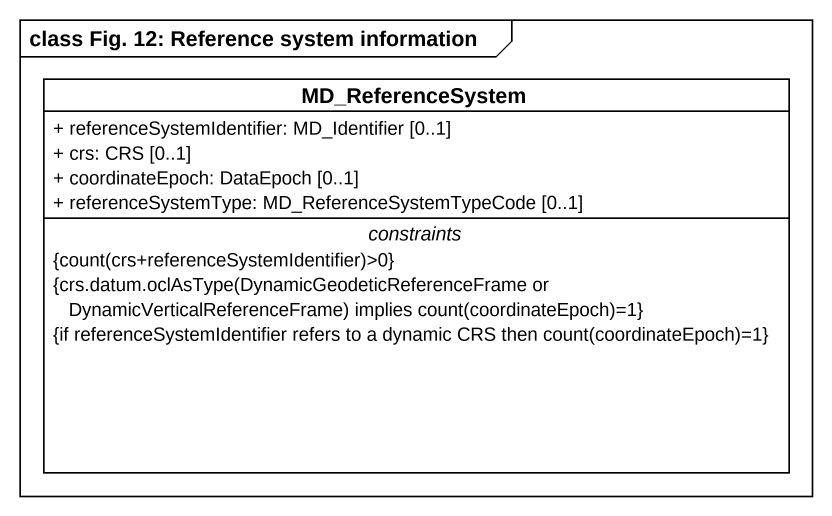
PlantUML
@startuml
mainframe class Fig. 12: Reference system information
hide circle
hide empty members
skinparam classAttributeIconSize 0
class MD_ReferenceSystem #FFFFFF {
  + referenceSystemIdentifier: MD_Identifier [0..1]
  + crs: CRS [0..1]
  + coordinateEpoch: DataEpoch [0..1]
  + referenceSystemType: MD_ReferenceSystemTypeCode [0..1]
  -- constraints --
  {field} {count(crs+referenceSystemIdentifier)>0}
  {field} {crs.datum.oclAsType(DynamicGeodeticReferenceFrame or DynamicVerticalReferenceFrame) implies count(coordinateEpoch)=1}
  {field} {if referenceSystemIdentifier refers to a dynamic CRS then count(coordinateEpoch)=1}
}
@enduml
